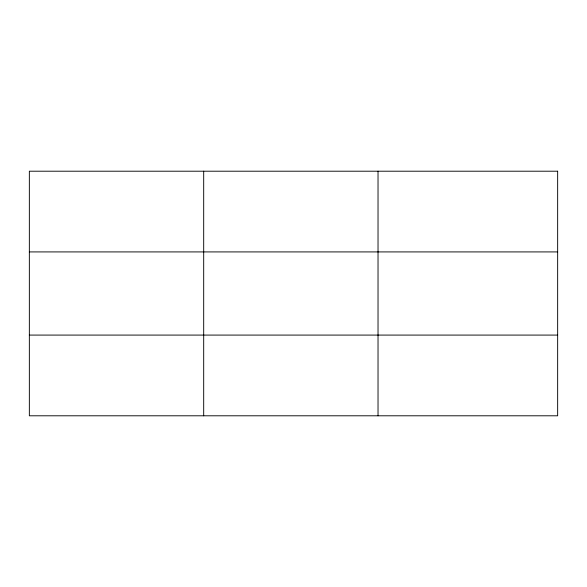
<?xml version="1.0" encoding="UTF-8"?>
<svg xmlns="http://www.w3.org/2000/svg" width="587" height="587" viewBox="0 0 587 587"><rect width="100%" height="100%" fill="white"/><g stroke="black" fill="none" stroke-linecap="round" stroke-linejoin="round"><path stroke-width="0.88" d="M203.689 415.794L203.689 171.206M378.028 415.794L378.028 171.206M29.35 251.918L557.65 251.918M29.35 335.082L557.65 335.082M557.65 171.206L557.65 415.794L29.35 415.794L29.35 171.206L557.65 171.206"/></g></svg>
